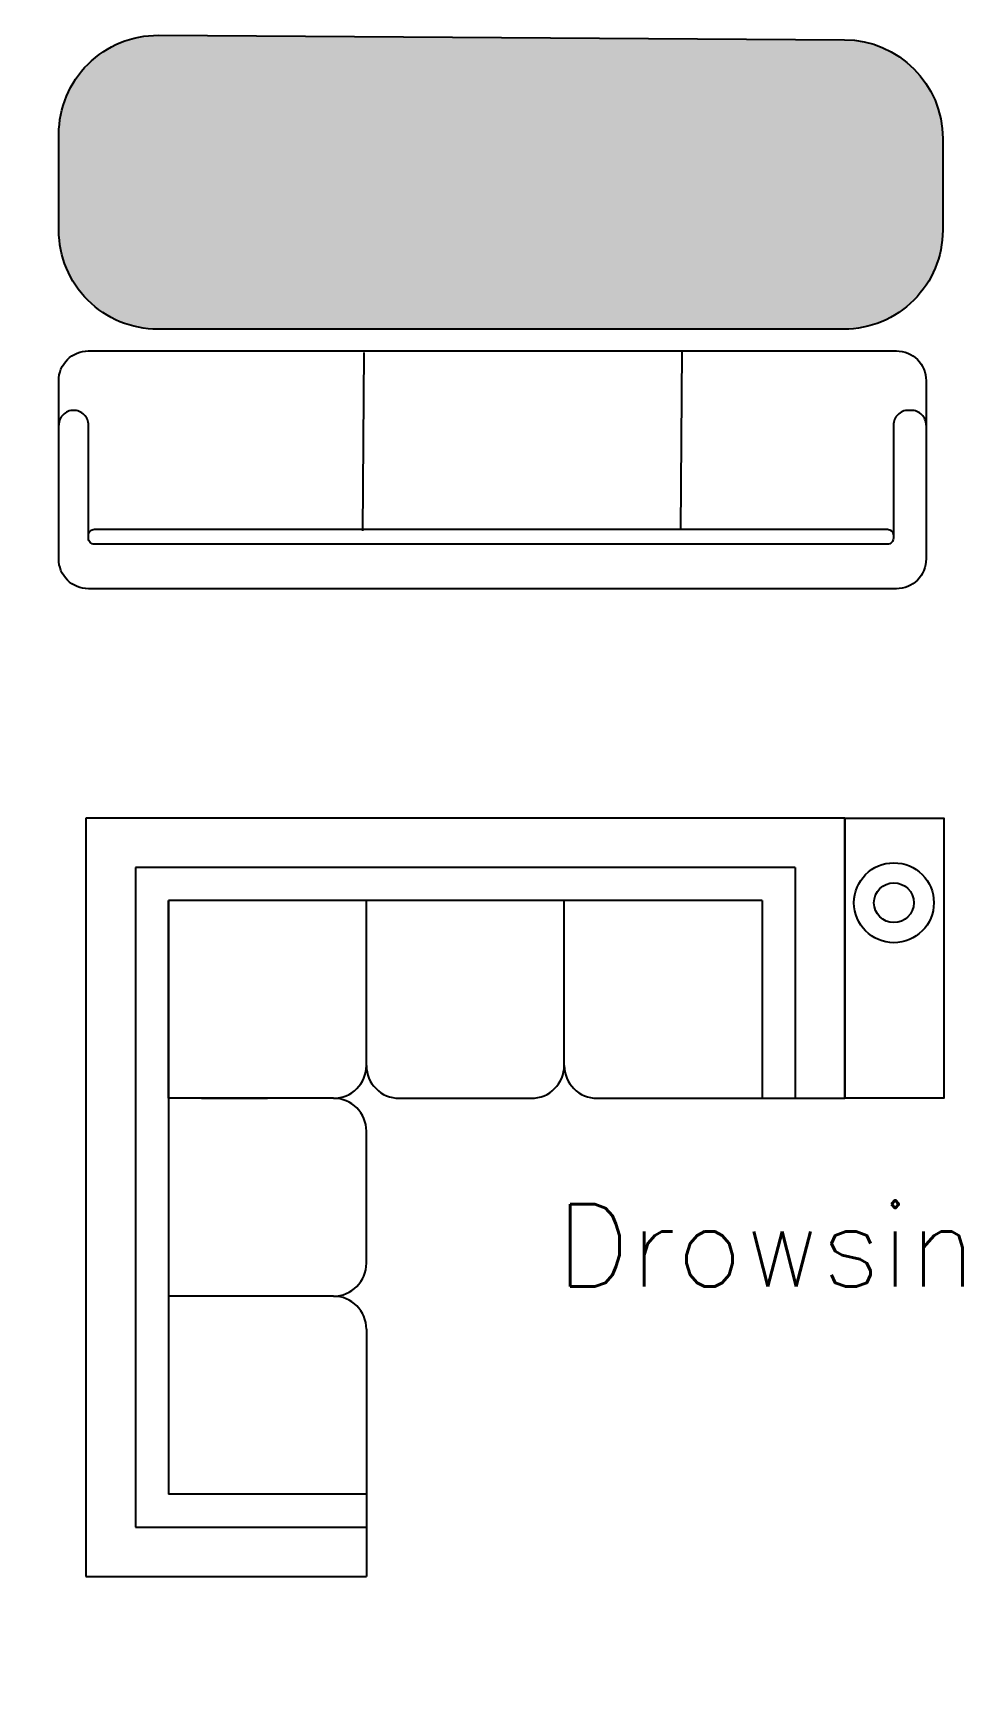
# Model space of a CAD drawing. Header units: inches. Extents: x 50528 to 135443, y 2123 to 51482.
# Drawn here: x 114384 to 117201, y 35074 to 40063 of the extents above; entities that cross this region are included whole.
import ezdxf

# ---------------------------------------------------------------- set-up
doc = ezdxf.new("R2010")
doc.units = ezdxf.units.IN
doc.header["$MEASUREMENT"] = 0
for name, color, linetype in [('furniture', 36, 'Continuous'), ('hatches', 8, 'Continuous'), ('Name', 70, 'Continuous')]:
    doc.layers.add(name, color=color, linetype=linetype)
doc.styles.get("Standard").update_dxf_attribs({"font": 'simplex8.shx', "height": 250})

# ---------------------------------------------------------------- blocks, each defined once
blk = doc.blocks.new('*U8')
at = {"color": 0, "ltscale": 0.03}
blk.add_lwpolyline([(-275, 0), (-275, 0, -0.414214), (-365.2, 90.2), (-365.2, 631.1, -0.414214), (-275, 721.3), (-275, 721.3), (2174, 721.3, -0.414214), (2264.2, 631.1), (2264.2, 90.2, -0.414214), (2174, 0)], format="xyb", close=True, dxfattribs=at)
at = {"color": 0}
for points in [[(-275, 162.3), (-275, 495.9, 0.414214), (-320.1, 541), (-320.1, 541, 0.414214), (-365.2, 495.9)], [(2264.2, 495.9, 0.414214), (2219.1, 541), (2210.1, 541, 0.414214), (2165, 495.9), (2165, 426.1)], [(96.1, 135.2), (-257, 135.2, -0.414214), (-275, 153.3), (-275, 162.3, -0.414214), (-257, 180.3), (50.7, 180.3, -0.414214)], [(50.7, 180.3), (2146.9, 180.3, -0.414214), (2165, 162.3), (2165, 153.3, -0.414214), (2146.9, 135.2)], [(248, 135.2), (96.1, 135.2, -0.414214)]]:
    blk.add_lwpolyline(points, format="xyb", dxfattribs=at)
for points in [[(2165, 426.1), (2165, 153.3)], [(96.1, 135.2), (-257, 135.2)], [(2146.9, 135.2), (96.1, 135.2)]]:
    blk.add_lwpolyline(points, dxfattribs=at)

msp = doc.modelspace()

# ---------------------------------------------------------------- hatches: boundary and pattern name
at = {"layer": 'furniture'}
h = msp.add_hatch(dxfattribs=at)
h.set_pattern_fill('BRICK', color=256)
h.set_pattern_definition([(0, (106316.2874, 29116.854), (0, 0.25), []), (90, (106316.2874, 29116.854), (-0.5, 3e-17), [0.25, -0.25]), (90, (106316.5374, 29116.854), (-0.5, 3e-17), [-0.25, 0.25])])
h.paths.add_polyline_path([(116842.5, 39164.2, 0.414214), (117142.5, 39464.2), (117142.5, 39742.2, 0.412341), (116844.4, 40042.1), (114765, 40055.5, 0.416089), (114463.1, 39755.5), (114463.1, 39464.2, 0.414214), (114763.1, 39164.2)])
at = {"layer": 'hatches'}
h = msp.add_hatch(color=256, dxfattribs=at)
h.paths.add_polyline_path([(124814, 47115.5), (122654.1, 47115.5), (122654.2, 45410), (121809.5, 45410), (121809.5, 45160.2), (121874.5, 45160.2), (121874.5, 44769.9), (122979.1, 44769.9), (122979.1, 44369.7), (123294.1, 44369.7), (123294.1, 46475.5), (124749, 46475.5), (124749, 46865.7), (124814, 46865.7), (124814, 47115.5)])
h.paths.add_polyline_path([(125879, 46475.5), (125879, 46865.7), (125814, 46865.7), (125814, 47115.5), (126844, 47115.5), (126844, 46865.7), (126779, 46865.7), (126779, 46475.5)])
h.paths.add_polyline_path([(127909, 46475.5), (127909, 46865.7), (127844, 46865.7), (127844, 47115.5), (130069, 47115.5), (130069, 45015.5), (129809, 45015.5), (129809, 45165.5), (129429, 45165.5), (129429, 46475.5)])
h.paths.add_polyline_path([(123294.1, 43469.7), (123294.1, 41954.7), (129809, 41954.7), (129809, 42209.7), (130069, 42209.7), (130069, 41314.7), (129188.6, 41314.7), (129188.6, 40964.7), (128808.6, 40964.7), (128808.6, 41569.7), (127079.1, 41569.7), (127079.1, 40749.7), (126879.1, 40749.7), (126879.1, 40829.7), (126449.1, 40829.7), (126449.1, 41569.7), (124559.1, 41569.7), (124559.1, 41569.7), (124179.1, 41569.7), (124179.1, 41569.7), (122979.1, 41569.7), (122979.1, 43469.7)])
h.paths.add_polyline_path([(123619.4, 38069.9), (123619.4, 38189.9), (124199.1, 38189.9), (124199.1, 38789.9), (124319.1, 38789.9), (124319.1, 38189.9), (126449.1, 38189.9), (126449.1, 39199.8), (126879.1, 39199.8), (126879.1, 39279.8), (127079.1, 39279.8), (127079.1, 38709.8), (128808.6, 38709.8), (128808.6, 39109.8), (129188.6, 39109.8), (129188.6, 38069.8), (128288.8, 38070), (128288.8, 34009.9), (127283.7, 34009.9), (127283.7, 34139.9), (126933.4, 34139.9), (126933.4, 34329.9), (126998.4, 34329.9), (126998.4, 34649.9), (127648.8, 34649.9), (127648.8, 36659.9), (125609.1, 36659.9), (125609.1, 36779.9), (125709.1, 36777.7), (125709.1, 36877.7), (125829.1, 36877.7), (125829.1, 36777.7), (127648.8, 36779.9), (127648.8, 38069.9), (125829.1, 38067.7), (125829.1, 37677.7), (125709.1, 37677.7), (125709.1, 38067.7), (124199.1, 38069.9)])
h.paths.add_polyline_path([(125883.2, 34009.9), (124838.1, 34009.9), (124838.1, 32509.9), (123063.3, 32509.9), (123063.3, 32759.9), (123128.3, 32759.9), (123128.3, 33149.9), (124198.8, 33149.9), (124198.6, 36659.4), (123619.4, 36659.4), (123619.4, 36779.4), (124709.1, 36779.4), (124709.1, 36659.9), (124578.8, 36659.9), (124578.8, 34649.9), (126168.5, 34649.9), (126168.5, 34329.9), (126233.5, 34329.9), (126233.5, 34139.9), (125883.2, 34139.9)])
h.paths.add_polyline_path([(119548.8, 38859.9), (119548.8, 34649.9), (118978.8, 34649.9), (118978.8, 34259.9), (118913.8, 34259.9), (118913.8, 34009.9), (119288.8, 34009.8), (119288.8, 32509.9), (121063.6, 32509.9), (121063.6, 32759.9), (120998.6, 32759.9), (120998.6, 33149.9), (119928.8, 33149.9), (119928.8, 37419.8), (122499, 37419.8), (122499, 36659.4), (122719.4, 36659.4), (122719.4, 36779.4), (122619, 36779.4), (122619, 38069.9), (122719.4, 38069.9), (122719.4, 38189.9), (122499, 38189.9), (122499, 37539.8), (119928.8, 37539.8), (119928.8, 38859.9)])
h.paths.add_polyline_path([(116348.8, 33690.1), (116348.8, 34009.9), (116083.4, 34009.9), (116083.4, 34259.9), (116148.4, 34259.9), (116148.4, 34649.9), (116267.8, 34649.9), (117448.9, 34649.9), (117448.9, 34259.9), (117513.9, 34259.9), (117513.9, 34009.9), (117248.8, 34009.9), (117248.8, 33690.1)])
h.paths.add_polyline_path([(114683.9, 34009.9), (113408.8, 34009.9), (113408.8, 35184.9), (113658.8, 35184.9), (113658.8, 35119.9), (114048.8, 35119.9), (114048.8, 34649.9), (114618.9, 34649.9), (114618.9, 34259.9), (114683.9, 34259.9)])
h.paths.add_polyline_path([(112524.3, 37749.9), (114048.8, 37749.9), (114048.8, 36649.9), (113658.8, 36649.9), (113658.8, 36584.9), (113408.8, 36584.9), (113408.8, 37109.9), (112459.3, 37109.9), (112459.3, 37359.9), (112524.3, 37359.9), (112524.3, 37749.9)])
h.paths.add_polyline_path([(110458.8, 39109.9), (110458.8, 40309.9), (110708.8, 40309.9), (110708.8, 40244.9), (111098.8, 40244.9), (111098.8, 39174.9), (110708.8, 39174.9), (110708.8, 39109.9)])
h.paths.add_polyline_path([(112524.3, 41669.9), (112524.3, 42059.9), (112459.3, 42059.9), (112459.3, 42309.2), (113408.8, 42307.7), (113408.8, 42834.9), (113658.8, 42834.9), (113658.8, 42769.9), (114048.8, 42769.9), (114048.8, 41669.9)])
h.paths.add_polyline_path([(114048.8, 44299.9), (113658.8, 44299.9), (113658.8, 44234.9), (113408.9, 44234.9), (113408.8, 45410), (114698.9, 45409.9), (114698.9, 45159.9), (114633.9, 45159.9), (114633.9, 44769.6), (114048.8, 44769.6)])
h.paths.add_polyline_path([(116098.4, 45409.9), (117498.8, 45409.9), (117498.8, 45159.9), (117433.8, 45159.9), (117433.9, 44769.6), (116163.4, 44769.9), (116163.4, 45159.9), (116098.4, 45159.9)])
h.paths.add_polyline_path([(118898.8, 45409.9), (120809.5, 45409.9), (120809.5, 45160.2), (120744.5, 45160.2), (120744.5, 44769.9), (120188.8, 44769.9), (120188.8, 41579.7), (119930, 41579.7), (119930, 40559.9), (119549.8, 40559.9), (119549.8, 41669.9), (118877.4, 41669.9), (118877.4, 41769.7), (119549.8, 41769.7), (119548.8, 44769.9), (118963.8, 44769.9), (118963.8, 45159.9), (118898.8, 45159.9), (118898.8, 45409.9)])
h.paths.add_polyline_path([(121244.1, 47115.4), (120724.1, 47115.4), (120724.1, 46735.4), (121244.1, 46735.4)])
h.paths.add_polyline_path([(117613.6, 47115.7), (117093.6, 47115.7), (117093.6, 46735.7), (117613.6, 46735.7)])
edge = h.paths.add_edge_path()
edge.add_line((117093.6, 47115.5), (122654.1, 47115.5))

# ---------------------------------------------------------------- linework, layer by layer
at = {"layer": 'furniture', "color": 4}
for p, q in [((115388.1, 39093.8, 0), (115383.8, 38553.1, 0)), ((116351.5, 39097.9, 0), (116347.3, 38557.2, 0))]:
    msp.add_line(p, q, dxfattribs=at)
at = {"layer": 'furniture', "color": 4, "linetype": 'ByBlock'}
for p, q in [((114545.2, 37681.9, 1.8), (114545.2, 36831.9, 1.8)), ((116845.2, 37681.9, 1.8), (114545.2, 37681.9, 1.8)), ((116845.2, 37681.9, 1.8), (116845.2, 36831.9, 1.8)), ((114695.2, 37531.9, 1.8), (114695.2, 36831.9, 1.8)), ((116695.2, 37531.9, 1.8), (114695.2, 37531.9, 1.8)), ((116695.2, 37531.9, 1.8), (116695.2, 36831.9, 1.8)), ((114795.2, 36931.9, 1.8), (114795.2, 37431.9, 1.8)), ((114795.2, 36831.9, 1.8), (114795.2, 37431.9, 1.8)), ((116595.2, 37431.9, 1.8), (114795.2, 37431.9, 1.8)), ((115395.2, 36931.9, 1.8), (115395.2, 37431.9, 1.8)), ((115395.2, 36931.9, 1.8), (115395.2, 37431.9, 1.8)), ((115995.2, 36931.9, 1.8), (115995.2, 37431.9, 1.8)), ((116595.2, 37431.9, 1.8), (116595.2, 36831.9, 1.8)), ((115295.2, 36831.9, 1.8), (114795.2, 36831.9, 1.8)), ((114895.2, 36831.9, 1.8), (115095.2, 36831.9, 1.8)), ((115495.2, 36831.9, 1.8), (115895.2, 36831.9, 1.8)), ((116095.2, 36831.9, 1.8), (116845.2, 36831.9, 1.8)), ((116595.2, 36831.9, 1.8), (116595.2, 36831.9, 1.8))]:
    msp.add_line(p, q, dxfattribs=at)
at = {"layer": 'furniture', "color": 4, "linetype": 'ByBlock', "ltscale": 3000}
for p, q in [((114545.2, 37681.9, 1.8), (114545.2, 35381.9, 1.8)), ((114695.2, 37531.9, 1.8), (114695.2, 35531.9, 1.8)), ((114795.2, 37431.9, 1.8), (114795.2, 35631.9, 1.8)), ((114545.2, 37081.9, 1.8), (114545.2, 35381.9, 1.8)), ((114695.2, 36931.9, 1.8), (114695.2, 35531.9, 1.8)), ((115295.2, 36831.9, 1.8), (114795.2, 36831.9, 1.8)), ((114795.2, 36831.9, 1.8), (114795.2, 35631.9, 1.8)), ((115395.2, 36331.9, 1.8), (115395.2, 36731.9, 1.8)), ((114545.2, 36481.9, 1.8), (114545.2, 35381.9, 1.8)), ((114695.2, 36331.9, 1.8), (114695.2, 35531.9, 1.8)), ((115295.2, 36231.9, 1.8), (114795.2, 36231.9, 1.8)), ((115295.2, 36231.9, 1.8), (114795.2, 36231.9, 1.8)), ((114795.2, 36231.9, 1.8), (114795.2, 35631.9, 1.8)), ((115395.2, 36131.9, 1.8), (115395.2, 35531.9, 1.8)), ((115295.2, 35631.9, 1.8), (114795.2, 35631.9, 1.8)), ((115295.2, 35631.9, 1.8), (114795.2, 35631.9, 1.8)), ((115295.2, 35631.9, 1.8), (114795.2, 35631.9, 1.8)), ((115395.2, 35631.9, 1.8), (114795.2, 35631.9, 1.8)), ((115295.2, 35631.9, 1.8), (114795.2, 35631.9, 1.8)), ((114695.2, 35531.9, 1.8), (115395.2, 35531.9, 1.8)), ((115395.2, 35531.9, 1.8), (115395.2, 35381.9, 1.8)), ((114545.2, 35381.9, 1.8), (115395.2, 35381.9, 1.8))]:
    msp.add_line(p, q, dxfattribs=at)
at = {"layer": 'furniture', "color": 32, "true_color": 0xcd6928, "elevation": 0}
msp.add_lwpolyline([(114763.1, 39164.2, -0.414214), (114463.1, 39464.2), (114463.1, 39755.5, -0.416089), (114765, 40055.5), (116844.4, 40042.1, -0.412341), (117142.5, 39742.2), (117142.5, 39464.2, -0.414214), (116842.5, 39164.2), (114763.1, 39164.2)], format="xyb", dxfattribs=at)
at = {"layer": 'furniture', "color": 4, "linetype": 'ByBlock', "elevation": 1.8}
msp.add_lwpolyline([(116845.2, 37681.9), (117145.6, 37681.9), (117145.6, 36831.9), (116845.2, 36831.9)], close=True, dxfattribs=at)
at = {"layer": 'furniture', "color": 4, "linetype": 'ByBlock'}
for radius in [121.1, 60.4]:
    msp.add_circle((116994.4, 37425, 1.8), radius, dxfattribs=at)
for centre, start, end in [((115295.2, 36931.9, 1.8), 270, 0), ((115495.2, 36931.9, 1.8), 180, 270), ((115895.2, 36931.9, 1.8), 270, 0), ((116095.2, 36931.9, 1.8), 180, 270)]:
    msp.add_arc(centre, 100, start, end, dxfattribs=at)
at = {"layer": 'furniture', "color": 4, "linetype": 'ByBlock', "ltscale": 3000}
for centre, start, end in [((115295.2, 36931.9, 1.8), 270, 0), ((115295.2, 36731.9, 1.8), 0, 90), ((115295.2, 36331.9, 1.8), 270, 0), ((115295.2, 36131.9, 1.8), 0, 90)]:
    msp.add_arc(centre, 100, start, end, dxfattribs=at)

# ---------------------------------------------------------------- block references
at = {"layer": 'furniture', "color": 4}
msp.add_blockref('*U8', (114827.9, 38377.2, 0), dxfattribs=at)

# ---------------------------------------------------------------- texts
at = {"layer": 'Name', "insert": (115969.8, 36510.9, 0), "char_height": 250, "width": 2646.27, "attachment_point": 1}
msp.add_mtext('Drowsing space ', dxfattribs=at)

doc.saveas('drawing.dxf')
